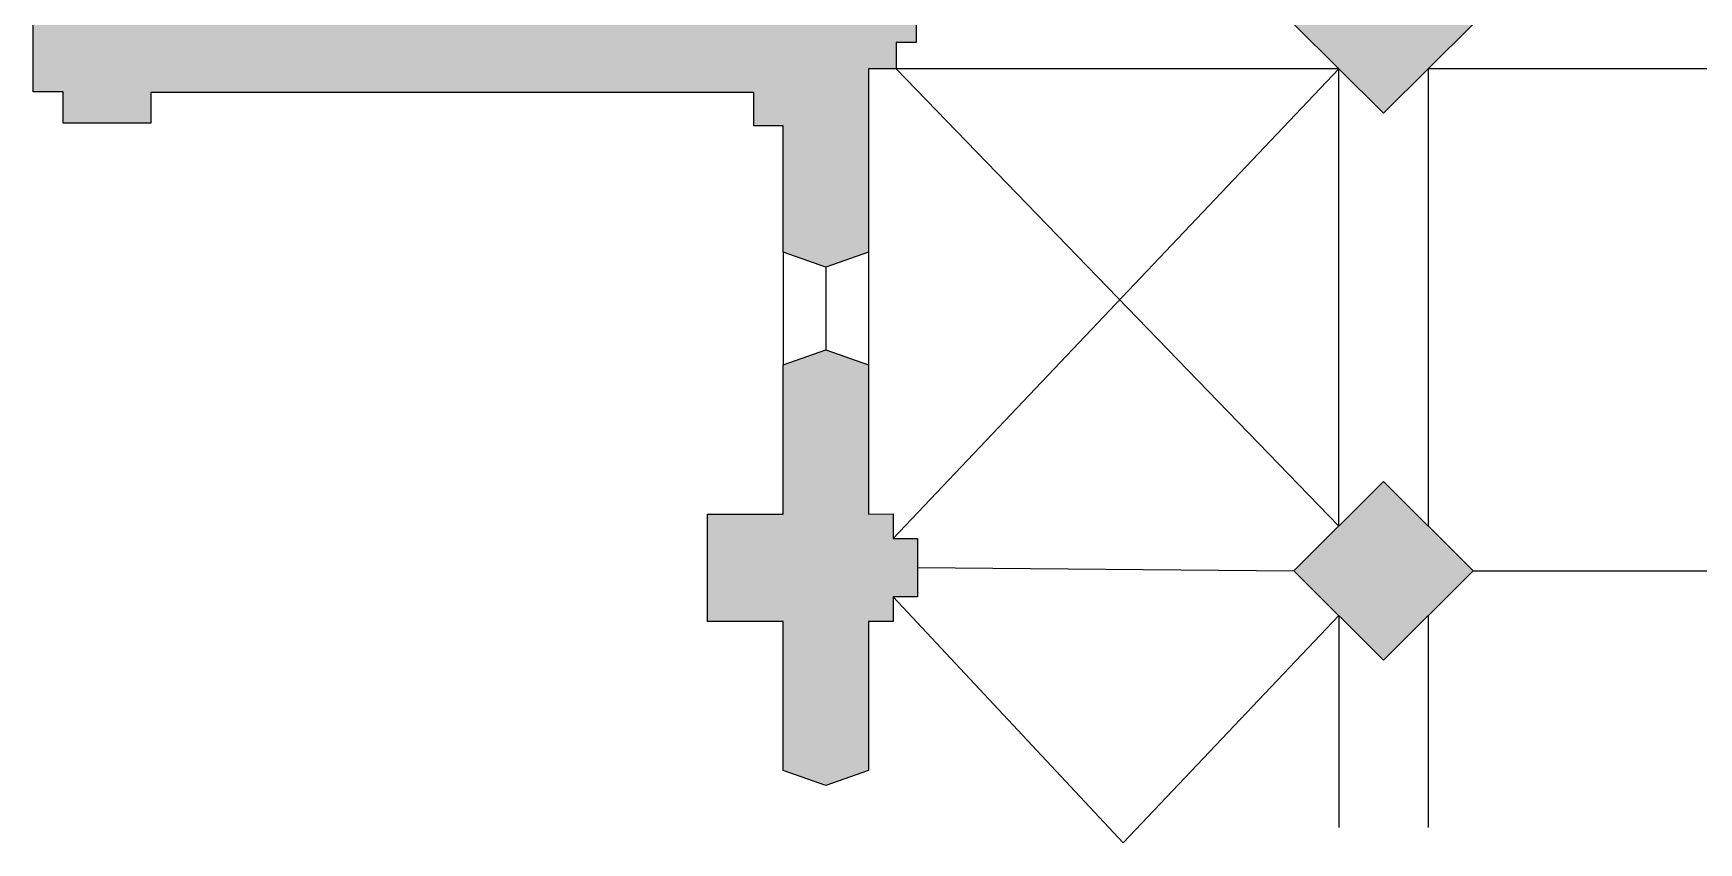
# Model space of a CAD drawing. Extents: x 3 to 54, y -275 to -27.
# Drawn here: x 6.79 to 27.71, y -274.42 to -264.26 of the extents above; entities that cross this region are included whole.
import ezdxf

# ---------------------------------------------------------------- set-up
doc = ezdxf.new("R2010")
doc.units = 0
doc.layers.add('BASE_PLAN', color=7, linetype='CONTINUOUS')
doc.layers.add('VAULT_LINES', color=7, linetype='CONTINUOUS')

# ---------------------------------------------------------------- blocks, each defined once
blk = doc.blocks.new('*U30')
at = {"layer": 'BASE_PLAN', "linetype": 'CONTINUOUS'}
for points in [[(23.756, -265.262), (22.631, -264.141), (23.756, -263.021)], [(23.756, -265.262), (23.756, -263.021), (24.881, -264.141)]]:
    blk.add_solid(points, dxfattribs=at)
blk = doc.blocks.new('*U31')
at = {"layer": 'BASE_PLAN', "linetype": 'CONTINUOUS'}
for points in [[(23.756, -272.129), (22.631, -271.009), (23.756, -269.888)], [(23.756, -272.129), (23.756, -269.888), (24.881, -271.009)]]:
    blk.add_solid(points, dxfattribs=at)
blk = doc.blocks.new('*U32')
at = {"layer": 'BASE_PLAN', "linetype": 'CONTINUOUS'}
for points in [[(16.751, -273.704), (16.214, -268.423), (16.751, -268.234)], [(16.751, -273.704), (16.751, -268.234), (17.288, -273.515)], [(17.288, -270.296), (16.751, -268.234), (17.288, -268.423)], [(17.288, -273.515), (16.751, -268.234), (17.288, -271.644)], [(17.288, -271.644), (16.751, -268.234), (17.288, -270.296)], [(16.214, -270.296), (16.214, -268.423), (16.751, -273.704)], [(17.597, -270.603), (17.288, -270.296), (17.597, -270.295)], [(15.263, -271.644), (15.263, -270.296), (16.214, -271.644)], [(16.214, -271.644), (15.263, -270.296), (16.214, -270.296)], [(16.214, -271.644), (16.214, -270.296), (16.751, -273.704)], [(17.288, -271.644), (17.288, -270.296), (17.597, -271.644)], [(17.597, -271.644), (17.288, -270.296), (17.597, -271.335)], [(17.597, -271.335), (17.288, -270.296), (17.597, -270.603)], [(17.597, -271.335), (17.597, -270.603), (17.902, -271.335)], [(17.902, -271.335), (17.597, -270.603), (17.902, -270.603)], [(16.214, -273.515), (16.214, -271.644), (16.751, -273.704)]]:
    blk.add_solid(points, dxfattribs=at)
blk = doc.blocks.new('*U33')
at = {"layer": 'BASE_PLAN', "linetype": 'CONTINUOUS'}
for points in [[(7.6, -261.832), (7.6, -260.991), (7.929, -265.386)], [(7.929, -261.454), (7.6, -260.991), (7.929, -260.991)], [(7.929, -265.386), (7.6, -260.991), (7.929, -261.454)], [(7.929, -265.386), (7.929, -261.454), (8.271, -265.386)], [(8.271, -265), (7.929, -261.454), (8.271, -261.454)], [(8.271, -265.386), (7.929, -261.454), (8.271, -265)], [(8.271, -265), (8.271, -261.454), (8.53, -265)], [(8.53, -263.397), (8.271, -261.454), (8.53, -261.454)], [(8.53, -265), (8.271, -261.454), (8.53, -263.397)], [(7.169, -264.022), (7.169, -261.832), (7.6, -265.386)], [(7.6, -265.386), (7.169, -261.832), (7.6, -261.832)], [(7.6, -265.386), (7.6, -261.832), (7.929, -265.386)], [(16.668, -263.581), (16.668, -263.121), (16.751, -267.196)], [(16.751, -267.196), (16.668, -263.121), (16.751, -263.121)], [(16.751, -267.196), (16.751, -263.121), (17.288, -267.007)], [(17.288, -263.581), (16.751, -263.121), (17.288, -263.121)], [(17.288, -267.007), (16.751, -263.121), (17.288, -264.702)], [(17.288, -264.702), (16.751, -263.121), (17.288, -263.581)], [(10.206, -263.581), (10.206, -263.224), (10.826, -265)], [(10.826, -263.581), (10.206, -263.224), (10.826, -263.224)], [(10.826, -265), (10.206, -263.224), (10.826, -263.581)], [(8.53, -265), (8.53, -263.397), (8.825, -265)], [(8.825, -263.581), (8.53, -263.397), (8.825, -263.397)], [(8.825, -265), (8.53, -263.397), (8.825, -263.581)], [(8.825, -265), (8.825, -263.581), (10.206, -265)], [(10.206, -265), (8.825, -263.581), (10.206, -263.581)], [(10.206, -265), (10.206, -263.581), (10.826, -265)], [(10.826, -265), (10.826, -263.581), (15.846, -265)], [(15.846, -265), (10.826, -263.581), (15.846, -263.581)], [(15.846, -265), (15.846, -263.581), (16.214, -265.421)], [(16.214, -265.421), (15.846, -263.581), (16.214, -263.581)], [(16.214, -265.421), (16.214, -263.581), (16.668, -267.167)], [(16.668, -267.167), (16.214, -263.581), (16.668, -263.581)], [(16.668, -267.167), (16.668, -263.581), (16.751, -267.196)], [(17.288, -264.702), (17.288, -263.581), (17.634, -264.702)], [(17.634, -263.874), (17.288, -263.581), (17.634, -263.581)], [(17.634, -264.702), (17.288, -263.581), (17.634, -264.374)], [(17.634, -264.374), (17.288, -263.581), (17.634, -263.874)], [(17.634, -264.374), (17.634, -263.874), (17.883, -264.374)], [(17.883, -264.374), (17.634, -263.874), (17.883, -263.874)], [(6.794, -264.992), (6.794, -264.022), (7.169, -264.992)], [(7.169, -264.992), (6.794, -264.022), (7.169, -264.022)], [(7.169, -264.992), (7.169, -264.022), (7.6, -265.386)], [(7.169, -265.386), (7.169, -264.992), (7.6, -265.386)], [(15.846, -265.421), (15.846, -265), (16.214, -265.421)], [(16.214, -267.007), (16.214, -265.421), (16.668, -267.167)]]:
    blk.add_solid(points, dxfattribs=at)

msp = doc.modelspace()

# ---------------------------------------------------------------- linework, layer by layer
at = {"layer": 'BASE_PLAN'}
for p, q in [((17.883, -263.874), (17.883, -264.374)), ((6.794, -264.992), (6.794, -264.022)), ((22.631, -264.141), (23.756, -265.262)), ((23.756, -265.262), (24.881, -264.141)), ((17.883, -264.374), (17.634, -264.374)), ((17.634, -264.374), (17.634, -264.702)), ((17.634, -264.702), (17.288, -264.702)), ((17.288, -264.702), (17.288, -267.007)), ((23.194, -270.449), (23.194, -264.702)), ((24.318, -264.702), (24.318, -270.449)), ((7.169, -264.992), (6.794, -264.992)), ((7.169, -265.386), (7.169, -264.992)), ((15.846, -265), (8.271, -265)), ((8.271, -265), (8.271, -265.386)), ((15.846, -265.421), (15.846, -265)), ((8.271, -265.386), (7.169, -265.386)), ((16.214, -265.421), (15.846, -265.421)), ((16.214, -267.007), (16.214, -265.421)), ((16.751, -267.196), (16.214, -267.007)), ((16.214, -267.007), (16.214, -268.423)), ((17.288, -267.007), (16.751, -267.196)), ((17.288, -267.007), (17.288, -268.423)), ((16.751, -267.196), (16.751, -268.234)), ((16.214, -268.423), (16.751, -268.234)), ((16.751, -268.234), (17.288, -268.423)), ((16.214, -270.296), (16.214, -268.423)), ((17.288, -268.423), (17.288, -270.296)), ((23.756, -269.888), (22.631, -271.009)), ((24.881, -271.009), (23.756, -269.888)), ((17.288, -270.296), (17.597, -270.295)), ((17.597, -270.295), (17.597, -270.603)), ((15.263, -271.644), (15.263, -270.296)), ((15.263, -270.296), (16.214, -270.296)), ((17.597, -270.603), (17.902, -270.603)), ((17.902, -270.603), (17.902, -271.335)), ((22.631, -271.009), (23.756, -272.129)), ((23.756, -272.129), (24.881, -271.009)), ((17.902, -271.335), (17.597, -271.335)), ((17.597, -271.335), (17.597, -271.644)), ((16.214, -271.644), (15.263, -271.644)), ((16.214, -273.515), (16.214, -271.644)), ((17.597, -271.644), (17.288, -271.644)), ((17.288, -271.644), (17.288, -273.515)), ((23.194, -271.569), (23.194, -274.233)), ((24.318, -271.569), (24.318, -274.233)), ((16.751, -273.704), (16.214, -273.515)), ((17.288, -273.515), (16.751, -273.704))]:
    msp.add_line(p, q, dxfattribs=at)
at = {"layer": 'VAULT_LINES'}
for p, q in [((23.194, -264.702), (17.597, -270.603)), ((17.634, -264.702), (23.194, -270.449)), ((23.194, -264.702), (17.634, -264.702)), ((28.142, -264.702), (24.318, -264.702)), ((17.902, -270.969), (22.631, -271.009)), ((24.881, -271.009), (28.142, -271.009)), ((17.597, -271.335), (20.487, -274.424)), ((23.194, -271.569), (20.487, -274.424))]:
    msp.add_line(p, q, dxfattribs=at)

# ---------------------------------------------------------------- block references
at = {"layer": 'BASE_PLAN'}
for name in ['*U33', '*U30', '*U32', '*U31']:
    msp.add_blockref(name, (0, 0), dxfattribs=at)

doc.saveas('drawing.dxf')
